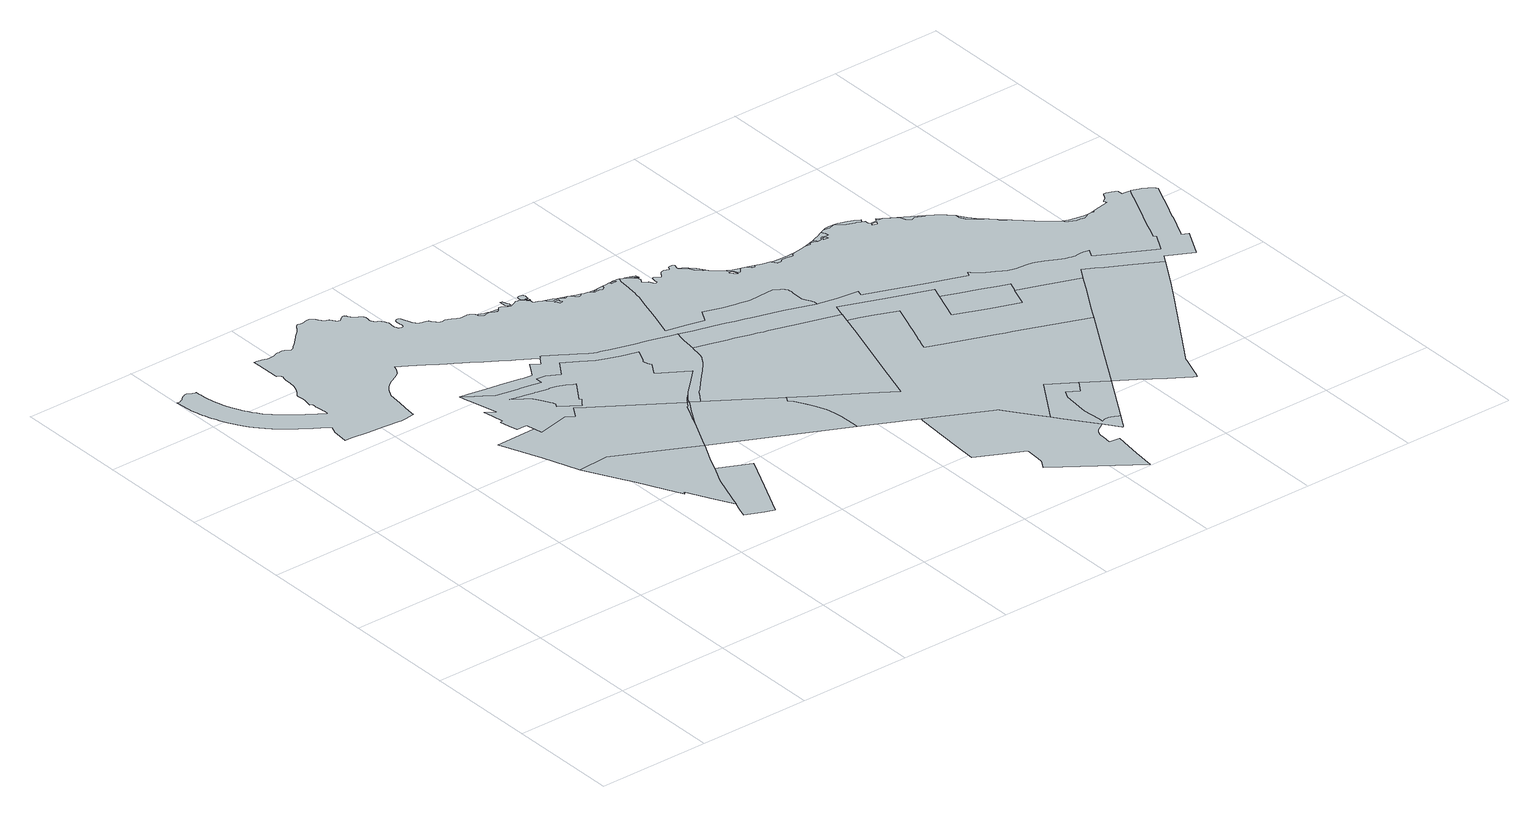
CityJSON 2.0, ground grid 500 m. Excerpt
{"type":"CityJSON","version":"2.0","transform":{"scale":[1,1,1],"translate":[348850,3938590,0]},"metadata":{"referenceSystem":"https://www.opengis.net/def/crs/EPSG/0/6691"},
"CityObjects":{
"object1":{"type":"GenericCityObject","attributes":{"function":"5","validFromType":"3","custodian":"神奈川県","notificationNumber":"神奈川県告示第11号","prefecture":"14","city":"14150","floorAreaRate":2},"geometry":[{"type":"MultiSurface","lod":"1","boundaries":[[[0,1,2,3,4,5,6,7,8,9,10,11,12,13,14,15]]]}]},
"object2":{"type":"GenericCityObject","attributes":{"function":"11","validFromType":"3","custodian":"神奈川県","notificationNumber":"神奈川県告示第11号","prefecture":"14","city":"14150","floorAreaRate":2},"geometry":[{"type":"MultiSurface","lod":"1","boundaries":[[[14,13,12,16,17,18,19,20,21,15]]]}]},
"object3":{"type":"GenericCityObject","attributes":{"function":"6","validFromType":"3","custodian":"神奈川県","notificationNumber":"神奈川県告示第11号","prefecture":"14","city":"14150","floorAreaRate":2},"geometry":[{"type":"MultiSurface","lod":"1","boundaries":[[[22,23,24,25,26,27,28,29,30,31,5,4,3,2,1,32,33,34,35,36,37,38,39,40,41,42]]]}]},
"object4":{"type":"GenericCityObject","attributes":{"function":"10","validFromType":"3","custodian":"神奈川県","notificationNumber":"神奈川県告示第153号","prefecture":"14","city":"14150","floorAreaRate":5},"geometry":[{"type":"MultiSurface","lod":"1","boundaries":[[[43,44,45,46,47,48,49,50,51,52,53,54,55,56,57,58,59,60,61,62,63,64,65,66,67,68,69,70,71,72,73,74,75,76,77,78,79,80,81,82,83,84,85,86,87,88,89,90,91,92,93,94,95,96,97]]]}]},
"object5":{"type":"GenericCityObject","attributes":{"function":"10","validFromType":"3","custodian":"建設省","notificationNumber":"建設省告示第1612号","prefecture":"14","city":"14150","floorAreaRate":4},"geometry":[{"type":"MultiSurface","lod":"1","boundaries":[[[98,99,100,101,102,103,104,105,106,107,108,109,110,111,112,113,114,115,116,117,118,119,120,121,122,123,124,125,126,127,128,129,130,131,132,133,134,135,136,137,28,27,26,25,24,23,22,42,138,139,140,141,142,143],[96,95,94,93,92,91,90,89,88,87,86,85,84,83,82,81,80,79,78,77,76,75,74,73,72,71,70,69,68,67,66,65,64,63,62,61,60,59,58,57,56,55,54,53,52,51,50,49,48,47,46,45,44,43,97]]]}]},
"object6":{"type":"GenericCityObject","attributes":{"function":"5","validFromType":"3","custodian":"神奈川県","notificationNumber":"神奈川県告示第11号","prefecture":"14","city":"14150","floorAreaRate":2},"geometry":[{"type":"MultiSurface","lod":"1","boundaries":[[[144,145,146,147,148,149,150,151,152,153,154,155,156,157,158,159,160,161,162,163,164,165,166,167,168,169,170,171,172,173,174,175,176,177,178,179,180,181,182,183,184,185,186,187,188,189,190,191,192,193,194,195,196,197,198,199,200,201,202,203,204,205,206,207,208,209,210,211,212,213,214,215,216,217,218,219,220,221,222,223,224,225,226,227,228,229,230,231,232,233,234,235,236,237,238,239,240,241,242,243,244,245,246,247,248,249,250,251,252,253,254,255,256,257,258,259,260,261,262,263,264,265,266,267,268,269,270,271,272,273,274,275,276,277,278,279,280,281,282,283,284,285,286,287,288,289,290,291,292,293,294,295,296,297,298,299,300,301,302,303,304,305,306,307,308,309,310,311,312,313,314,315,316,317,318,319,320,321,322,323,324,325,326,327,328,329,330,331,332,333,334,335,336,337,338,339,340,341,342,343,344,345,346,347,348,349,350,351,352,353,354,355,356,357,358,359,360,361,362,363,364,365,366,367,368,369,370,371,372,373,374,375,376,377,378,379,380,381,382,383,384,385,386,387,388,389,390,391,392,393,394,395,396,397,398,399,400,401,402,403,404,405,406,407,408,409,410,411,412,413,414,415,416,417,418,419,420,421,422,423,424,425,426,427,428,429,430,431,432,433,434,435,436,437,438,439,440,441,442,443,444,445,446,447,448,449,450,451,452,453,454,455,456,457,458,459,460,461,462,463,464,465,466,467,468,469,470,471,472,473,474,475,476,477,478,479,480,481,482,483,484,485,486,487,488,489,490,491,492,493,494,495,496,497,498,499,500,501,502,503,504,505,506,507,508,509,510,511,512,513,514,515,516,517,518,519,520,521,522,523,524,525,526,527,528,529,530,531,532,533,534,535,536,537,538,539,540,541,542,543,544,545,546,547,548,549,550,551,552,553,554,555,556,557,558,559,560,561,562,563,564,565,566,567,568,569,570,571,572,573,574,575,576,577,578,579,580,581,582,583,584,585,586,587,588,589,590,591,592,593,594,595,596,597,598,599,600,601,602,603,604,605,606,607,608,609,610,611,612,613,614,615,616,617,618,619,620,621,622,623,624,625,626,627,628,629,630,631,632,633,634,635,636,637,638,639,640,641,642,643,644,645,646,647,648,649,650,651,652,653,654,655,656,657,658,659,660,661,662,663,664,665,666,667,668,669,670,671,672,673,674,675,676,677,678,679,680,681,682],[683,684,685,686,687,688,689,690,691,692],[693,694,695,696]]]}]},
"object7":{"type":"GenericCityObject","attributes":{"function":"9","validFromType":"3","custodian":"神奈川県","notificationNumber":"神奈川県告示第11号","prefecture":"14","city":"14150","floorAreaRate":2},"geometry":[{"type":"MultiSurface","lod":"1","boundaries":[[[697,698,699,700,701,702,703,704,705,706,707,126,125,124,123,122,121,120,119,118,117,116,115,114,113,112,111,110,109,108,107,106,105,104,103,102,101,100,99,98,143,708,709,710,711,712,713,714,715,716,717,718,719,720,721,722,723,724,725,726,727,728,729,730,731,732,733,734,735,736,737,738,739,390,389,388,387,386,385,384,383,382,381,380,379,378,377,376,375,374,373]]]}]},
"object8":{"type":"GenericCityObject","attributes":{"function":"6","validFromType":"3","custodian":"相模原市","notificationNumber":"相模原市告示第197号","prefecture":"14","city":"14150","floorAreaRate":2},"geometry":[{"type":"MultiSurface","lod":"1","boundaries":[[[740,741,742,711,42,41,40,39,38,37,36,35,34,33]]]}]},
"object9":{"type":"GenericCityObject","attributes":{"function":"10","validFromType":"3","custodian":"相模原市","notificationNumber":"相模原市告示第197号","prefecture":"14","city":"14150","floorAreaRate":4},"geometry":[{"type":"MultiSurface","lod":"1","boundaries":[[[711,710,709,708,143,142,141,140,139,138,42]]]}]},
"object10":{"type":"GenericCityObject","attributes":{"function":"10","validFromType":"3","custodian":"相模原市","notificationNumber":"相模原市告示第197号","prefecture":"14","city":"14150","floorAreaRate":4},"geometry":[{"type":"MultiSurface","lod":"1","boundaries":[[[32,1,743,744,745,746,747,748,749,750,751,752,753,754,755,756,757,712,711,742,741,740,33]]]}]},
"object11":{"type":"GenericCityObject","attributes":{"function":"5","validFromType":"3","custodian":"相模原市","notificationNumber":"相模原市告示第463号","prefecture":"14","city":"14150","floorAreaRate":2},"geometry":[{"type":"MultiSurface","lod":"1","boundaries":[[[758,759,760,761,762,763,764,765,528,527,526,525,524,523,522,521,520,519,518,517,516,515,514,513,512,511,510,509,508,507]]]}]},
"object12":{"type":"GenericCityObject","attributes":{"function":"22","validFromType":"3","custodian":"相模原市","notificationNumber":"相模原市告示第462号","prefecture":"14","city":"14150"},"geometry":[{"type":"MultiSurface","lod":"1","boundaries":[[[766,767,768,769,770,771,772,773,774,775,776,777]]]}]},
"object13":{"type":"GenericCityObject","attributes":{"function":"5","validFromType":"3","custodian":"相模原市","notificationNumber":"相模原市告示第465号","prefecture":"14","city":"14150","floorAreaRate":2},"geometry":[{"type":"MultiSurface","lod":"1","boundaries":[[[766,767,768,769,770,771,772,773,774,775,776,777]]]}]},
"object14":{"type":"GenericCityObject","attributes":{"function":"5","validFromType":"3","custodian":"相模原市","notificationNumber":"相模原市告示第463号","prefecture":"14","city":"14150","floorAreaRate":2},"geometry":[{"type":"MultiSurface","lod":"1","boundaries":[[[778,779,780]]]}]},
"object15":{"type":"GenericCityObject","attributes":{"function":"22","validFromType":"3","custodian":"相模原市","notificationNumber":"相模原市告示第462号","prefecture":"14","city":"14150"},"geometry":[{"type":"MultiSurface","lod":"1","boundaries":[[[778,779,780]]]}]},
"object16":{"type":"GenericCityObject","attributes":{"function":"5","validFromType":"3","custodian":"相模原市","notificationNumber":"相模原市告示第464号","prefecture":"14","city":"14150","floorAreaRate":2},"geometry":[{"type":"MultiSurface","lod":"1","boundaries":[[[781,782,783,784,785,786,787,788,789,790,780,791]]]}]},
"object17":{"type":"GenericCityObject","attributes":{"function":"22","validFromType":"3","custodian":"相模原市","notificationNumber":"相模原市告示第462号","prefecture":"14","city":"14150"},"geometry":[{"type":"MultiSurface","lod":"1","boundaries":[[[781,782,783,784,785,786,787,788,789,790,780,791]]]}]},
"object18":{"type":"GenericCityObject","attributes":{"function":"5","validFromType":"3","custodian":"相模原市","notificationNumber":"相模原市告示第463号","prefecture":"14","city":"14150","floorAreaRate":2},"geometry":[{"type":"MultiSurface","lod":"1","boundaries":[[[689,688,687,686,685,684,683,692,691,690]]]}]},
"object19":{"type":"GenericCityObject","attributes":{"function":"5","validFromType":"3","custodian":"相模原市","notificationNumber":"相模原市告示第463号","prefecture":"14","city":"14150","floorAreaRate":2},"geometry":[{"type":"MultiSurface","lod":"1","boundaries":[[[792,793,794,795,475,474,473,472,471,470,469,468,467,466,465,464,463,462]]]}]},
"object20":{"type":"GenericCityObject","attributes":{"function":"5","validFromType":"3","custodian":"相模原市","notificationNumber":"相模原市告示第463号","prefecture":"14","city":"14150","floorAreaRate":2},"geometry":[{"type":"MultiSurface","lod":"1","boundaries":[[[796,461,460,459,458,457,456]]]}]},
"object21":{"type":"GenericCityObject","attributes":{"function":"5","validFromType":"3","custodian":"神奈川県","notificationNumber":"神奈川県告示第11号","prefecture":"14","city":"14150","floorAreaRate":2},"geometry":[{"type":"MultiSurface","lod":"1","boundaries":[[[757,756,755,754,797,798,799,800,801,802,803,804,805,806,807,808,809,810,811,812,813,814,815,816,817,818,819,820,821,822,823,735,734,733,732,731,730,729,728,727,726,725,724,723,722,721,720,719,718,717,716,715,714,713,712]]]}]},
"object22":{"type":"GenericCityObject","attributes":{"function":"5","validFromType":"3","custodian":"相模原市","notificationNumber":"相模原市告示第463号","prefecture":"14","city":"14150","floorAreaRate":2},"geometry":[{"type":"MultiSurface","lod":"1","boundaries":[[[824,825,826,827,828,829,830,831,832,833]]]}]},
"object23":{"type":"GenericCityObject","attributes":{"function":"5","validFromType":"3","custodian":"相模原市","notificationNumber":"相模原市告示第463号","prefecture":"14","city":"14150","floorAreaRate":2},"geometry":[{"type":"MultiSurface","lod":"1","boundaries":[[[454,453,452,451,450,449,448,447,446,445,834,835,833,832,831,830,829,828,827,826]]]}]},
"object24":{"type":"GenericCityObject","attributes":{"function":"5","validFromType":"3","custodian":"神奈川県","notificationNumber":"神奈川県告示第11号","prefecture":"14","city":"14150","floorAreaRate":2},"geometry":[{"type":"MultiSurface","lod":"1","boundaries":[[[836,837,838,839,840,841,842,843,844,845,846,847,848,849,850,851,852,853,854,855,856,857,858,859,860,861,862,863,864,865,866,867,868,869,870,871,872,873]]]}]},
"object25":{"type":"GenericCityObject","attributes":{"function":"5","validFromType":"3","custodian":"相模原市","notificationNumber":"相模原市告示第463号","prefecture":"14","city":"14150","floorAreaRate":2},"geometry":[{"type":"MultiSurface","lod":"1","boundaries":[[[695,694,693,696]]]}]},
"object26":{"type":"GenericCityObject","attributes":{"function":"1","validFromType":"3","custodian":"相模原市","notificationNumber":"相模原市告示第494号","prefecture":"14","city":"14150","floorAreaRate":0.8},"geometry":[{"type":"MultiSurface","lod":"1","boundaries":[[[874,875,876,877,878]]]}]},
"object27":{"type":"GenericCityObject","attributes":{"function":"1","validFromType":"3","custodian":"相模原市","notificationNumber":"相模原市告示第494号","prefecture":"14","city":"14150","floorAreaRate":0.8},"geometry":[{"type":"MultiSurface","lod":"1","boundaries":[[[879,878,877,876]]]}]},
"object28":{"type":"GenericCityObject","attributes":{"function":"13","validFromType":"3","custodian":"神奈川県","notificationNumber":"神奈川県告示第153号","prefecture":"14","city":"14150","floorAreaRate":2},"geometry":[{"type":"MultiSurface","lod":"1","boundaries":[[[880,881,882,873,872,871,870,869,868,867,866,865,883,884,885,886,887,888,889,890,891,892,893,894,895,896,897,898,899,900,901,902,903,904,905,906,803,802,801,800,799,798,797,754,907,753,752,751,908,750,749,748,747,746,909,745,744]]]}]},
"object29":{"type":"GenericCityObject","attributes":{"function":"11","validFromType":"3","custodian":"神奈川県","notificationNumber":"神奈川県告示第11号","prefecture":"14","city":"14150","floorAreaRate":2},"geometry":[{"type":"MultiSurface","lod":"1","boundaries":[[[910,911,912,913,914,915,916,917,918,919,920,921,922,923,924,925,926,927,928,884,883,865,864,863,862,929,930,931,932]]]}]},
"object30":{"type":"GenericCityObject","attributes":{"function":"1","validFromType":"3","custodian":"相模原市","notificationNumber":"相模原市告示第494号","prefecture":"14","city":"14150","floorAreaRate":0.8},"geometry":[{"type":"MultiSurface","lod":"1","boundaries":[[[933,934,935,936,937,938,939,940,941]]]}]},
"object31":{"type":"GenericCityObject","attributes":{"function":"1","validFromType":"3","custodian":"相模原市","notificationNumber":"相模原市告示第494号","prefecture":"14","city":"14150","floorAreaRate":0.8},"geometry":[{"type":"MultiSurface","lod":"1","boundaries":[[[942,943,944,945,946,947,948,949,950]]]}]},
"object32":{"type":"GenericCityObject","attributes":{"function":"12","validFromType":"3","custodian":"神奈川県","notificationNumber":"神奈川県告示第11号","prefecture":"14","city":"14150","floorAreaRate":2},"geometry":[{"type":"MultiSurface","lod":"1","boundaries":[[[928,927,926,925,924,923,922,921,920,919,918,917,916,915,914,913,912,951,885,884]]]}]},
"object33":{"type":"GenericCityObject","attributes":{"function":"1","validFromType":"3","custodian":"相模原市","notificationNumber":"相模原市告示第494号","prefecture":"14","city":"14150","floorAreaRate":0.8},"geometry":[{"type":"MultiSurface","lod":"1","boundaries":[[[952,953,954,955,956,957]]]}]},
"object34":{"type":"GenericCityObject","attributes":{"function":"1","validFromType":"3","custodian":"相模原市","notificationNumber":"相模原市告示第494号","prefecture":"14","city":"14150","floorAreaRate":0.8},"geometry":[{"type":"MultiSurface","lod":"1","boundaries":[[[958,959,960,961,962,963,964,965,966,967,968,969,970]]]}]},
"object35":{"type":"GenericCityObject","attributes":{"function":"12","validFromType":"3","custodian":"神奈川県","notificationNumber":"神奈川県告示第11号","prefecture":"14","city":"14150","floorAreaRate":2},"geometry":[{"type":"MultiSurface","lod":"1","boundaries":[[[971,972,973,974,975,976,977,978,979,980,981,982,983,984,804,803,906,905,904,903,902,901,900,899,898,897,896,895,894,893,892,891,890,889,888]]]}]},
"object36":{"type":"GenericCityObject","attributes":{"function":"1","validFromType":"3","custodian":"相模原市","notificationNumber":"相模原市告示第494号","prefecture":"14","city":"14150","floorAreaRate":0.8},"geometry":[{"type":"MultiSurface","lod":"1","boundaries":[[[985,986,987,988]]]}]},
"object37":{"type":"GenericCityObject","attributes":{"function":"1","validFromType":"3","custodian":"相模原市","notificationNumber":"相模原市告示第494号","prefecture":"14","city":"14150","floorAreaRate":0.8},"geometry":[{"type":"MultiSurface","lod":"1","boundaries":[[[989,988,990,991,992,993]]]}]},
"object38":{"type":"GenericCityObject","attributes":{"function":"5","validFromType":"3","custodian":"神奈川県","notificationNumber":"神奈川県告示第11号","prefecture":"14","city":"14150","floorAreaRate":2},"geometry":[{"type":"MultiSurface","lod":"1","boundaries":[[[980,979,978,977,994,995,996,997,981]]]}]},
"object39":{"type":"GenericCityObject","attributes":{"function":"6","validFromType":"3","custodian":"神奈川県","notificationNumber":"神奈川県告示第11号","prefecture":"14","city":"14150","floorAreaRate":2},"geometry":[{"type":"MultiSurface","lod":"1","boundaries":[[[998,999,1000,1001,1002,1003,1004,1005,1006,1007,1008,1009,1010,1011,1012,1013,1014,1015,1016,1017,1018,1019,1020,1021,1022,1023,1024,1025,1026,1027,1028,1029,1030,1031,1032,1033,1034,1035,1036,1037,1038,1039,1040,1041,1042,1043,1044,1045,1046,1047,1048,1049,1050,1051,1052,1053,1054,1055,1056,1057,1058,1059,1060,1061,1062,1063,1064,1065,399,398,397,396,395,394,393,392,391,390,739,738,737,736,735,823,822,821,820,819,818,817,816,815,814,813,812,811,810,809,808,807,806,805,804,984,983,982,981,997,996,995,994,977,976,975,974,1066,1067,1068,1069,1070,1071,1072,1073,1074,1075,1076,1077,1078,1079,1080,1081,1082,1083,1084]]]}]},
"object40":{"type":"GenericCityObject","attributes":{"function":"1","validFromType":"3","custodian":"相模原市","notificationNumber":"相模原市告示第494号","prefecture":"14","city":"14150","floorAreaRate":0.8},"geometry":[{"type":"MultiSurface","lod":"1","boundaries":[[[1085,1086,1087,1088,1089,1090,1091,1092,1093,1094,1095,1096,1097,1098,1099,1100,993,992]]]}]},
"object41":{"type":"GenericCityObject","attributes":{"function":"1","validFromType":"3","custodian":"相模原市","notificationNumber":"相模原市告示第494号","prefecture":"14","city":"14150","floorAreaRate":0.8},"geometry":[{"type":"MultiSurface","lod":"1","boundaries":[[[1101,1102,1103,1104,1105]]]}]},
"object42":{"type":"GenericCityObject","attributes":{"function":"1","validFromType":"3","custodian":"神奈川県","notificationNumber":"神奈川県告示第446号","prefecture":"14","city":"14150","floorAreaRate":0.8},"geometry":[{"type":"MultiSurface","lod":"1","boundaries":[[[1106,1107,1108,1109,1110,875,874,1111,1112,1113,434,433,432,431,430,429,428,427,426,425,424,423,422,421,420,419,418,417,416,415,414,413,412,411,410,409,408,407,406,405,404,403,402,401,400,399,1065,1064,1063,1062,1061,1060,1059,1058,1057,1056,1055,1054,1053,1052,1051,1050,1049,1048,1047,1046,1045,1044,1043,1042,1041,1040,1039,1038,1037,1036,1035,1034,1033,1032,1031,1030,1029,1028,1027,1026,1025,1024,1023,1022,1021,1020,1019,1018,1017,1016,1015,1014,1013,1012,1011,1010,1009,1008,1007,1114,1115,1116,1117,1118,1119,1120,1121,1122,1123,1124,1125,1126,1127,1128,1129,1130,1131,1132,1133,1134,1135,1136,1137,1138,1139,1140,1141,1142,1143,1144,1145,1146,1147,1148,1149,1150,1151,1152,1153,1154,1155,1156,1157,1158,1159,1160,1161,1162,1163,1164,1165,1166,1167,1168,1169,1170,1171,1172,1173,1174,1175,1176,1177,1178,1179,1180,1181,1182,1183,1184,1185,1186,1187,1188,1189,1095,1094,1093,1092,1091,1090,1089,1088,1087,1086,1085,992,991,990,988,987,986,1190,1191,970,969,968,967,966,965,964,963,962,961,960,1192,1193,957,956,955,954,953,952,1194,950,949,948,947,946,945,944,943,1195,1196,941,940,939,938,937,936,1197,1198,1199,1200,1201,1202,1203,1204,1205,1206,1207,1208,1209,1210,1211,1212,1213,1214,1215,1216,1217,1218,1219,1220,1221,1222],[1223,1224,1225,1226,1227,1228,1229,1230],[1231,1232,1233,1234],[1104,1103,1102,1101,1105]]]}]},
"object43":{"type":"GenericCityObject","attributes":{"function":"1","validFromType":"3","custodian":"相模原市","notificationNumber":"相模原市告示第494号","prefecture":"14","city":"14150","floorAreaRate":0.8},"geometry":[{"type":"MultiSurface","lod":"1","boundaries":[[[1235,1236,1237,1238,1239,1240,1241,1242,1243,1244,1245,1246,1247,1187,1186,1185,1184,1183,1182,1181,1180,1179,1178,1177]]]}]},
"object44":{"type":"GenericCityObject","attributes":{"function":"5","validFromType":"3","custodian":"神奈川県","notificationNumber":"神奈川県告示第11号","prefecture":"14","city":"14150","floorAreaRate":2},"geometry":[{"type":"MultiSurface","lod":"1","boundaries":[[[1248,1249,1250,1251,1252,1253,1254,1255,1070,1069,1068,1067,1066,974,973,972,971,888,887,886,885,1256,1257,1258,1259]]]}]},
"object45":{"type":"GenericCityObject","attributes":{"function":"1","validFromType":"3","custodian":"相模原市","notificationNumber":"相模原市告示第494号","prefecture":"14","city":"14150","floorAreaRate":0.8},"geometry":[{"type":"MultiSurface","lod":"1","boundaries":[[[1260,1172,1171,1170]]]}]},
"object46":{"type":"GenericCityObject","attributes":{"function":"1","validFromType":"3","custodian":"相模原市","notificationNumber":"相模原市告示第494号","prefecture":"14","city":"14150","floorAreaRate":0.8},"geometry":[{"type":"MultiSurface","lod":"1","boundaries":[[[1261,1169,1168,1167,1166,1165,1164,1163,1162,1161]]]}]},
"object47":{"type":"GenericCityObject","attributes":{"function":"1","validFromType":"3","custodian":"相模原市","notificationNumber":"相模原市告示第494号","prefecture":"14","city":"14150","floorAreaRate":0.8},"geometry":[{"type":"MultiSurface","lod":"1","boundaries":[[[1262,1263,1264,1157,1156,1155,1154,1153,1152,1151]]]}]},
"object48":{"type":"GenericCityObject","attributes":{"function":"1","validFromType":"3","custodian":"相模原市","notificationNumber":"相模原市告示第494号","prefecture":"14","city":"14150","floorAreaRate":0.8},"geometry":[{"type":"MultiSurface","lod":"1","boundaries":[[[1150,1149,1148,1147,1146]]]}]},
"object49":{"type":"GenericCityObject","attributes":{"function":"1","validFromType":"3","custodian":"相模原市","notificationNumber":"相模原市告示第494号","prefecture":"14","city":"14150","floorAreaRate":0.8},"geometry":[{"type":"MultiSurface","lod":"1","boundaries":[[[1265,1266,1267,1268,1142,1141,1140,1139,1138,1137,1136]]]}]},
"object50":{"type":"GenericCityObject","attributes":{"function":"1","validFromType":"3","custodian":"相模原市","notificationNumber":"相模原市告示第494号","prefecture":"14","city":"14150","floorAreaRate":0.8},"geometry":[{"type":"MultiSurface","lod":"1","boundaries":[[[1135,1134,1133,1132,1131]]]}]}
},
"vertices":[
[1340,1110,0],[1386,1199,0],[1279,1253,0],[1175,1304,0],[1040,1372,0],[901,1362,0],[975,1221,0],[1006,1159,0],[1065,1041,0],[1102,970,0],[1108,984,0],[1169,865,0],[1208,788,0],[1224,834,0],[1268,960,0],[1310,1043,0],
[1195,748,0],[1180,707,0],[1257,673,0],[1296,658,0],[1375,821,0],[1449,975,0],
[1238,1683,0],[1210,1702,0],[1168,1729,0],[1133,1676,0],[1099,1699,0],[960,1669,0],[952,1707,0],[771,1704,0],[842,1520,0],[898,1367,0],[1401,1231,0],[1459,1350,0],[1470,1375,0],[1476,1389,0],[1481,1398,0],[1489,1414,0],[1494,1424,0],[1502,1440,0],[1514,1464,0],[1517,1462,0],[1533,1487,0],
[1279,1865,0],[1276,1864,0],[1258,1875,0],[1252,1878,0],[1251,1879,0],[1245,1882,0],[1240,1884,0],[1234,1886,0],[1228,1889,0],[1222,1891,0],[1216,1893,0],[1213,1894,0],[1209,1895,0],[1208,1895,0],[1200,1897,0],[1191,1899,0],[1184,1900,0],[1183,1900,0],[1128,1910,0],[1124,1911,0],[1121,1912,0],[1105,1915,0],[1087,1918,0],[1081,1919,0],[1079,1920,0],[1060,1924,0],[1057,1924,0],[1051,1926,0],[1048,1927,0],[1044,1928,0],[1017,1936,0],[1015,1933,0],[1061,1903,0],[1077,1892,0],[1082,1888,0],[1086,1885,0],[1089,1881,0],[1091,1877,0],[1095,1870,0],[1110,1842,0],[1123,1818,0],[1129,1809,0],[1132,1804,0],[1136,1800,0],[1123,1780,0],[1152,1761,0],[1166,1752,0],[1197,1730,0],[1206,1725,0],[1210,1732,0],[1219,1743,0],[1228,1756,0],[1231,1760,0],[1222,1765,0],[1287,1860,0],
[1581,1542,0],[1591,1551,0],[1648,1607,0],[1696,1652,0],[1568,1733,0],[1603,1790,0],[1595,1807,0],[1589,1827,0],[1597,1832,0],[1622,1891,0],[1554,1911,0],[1501,1928,0],[1456,1948,0],[1401,1980,0],[1336,2022,0],[1287,1949,0],[1234,1982,0],[1212,1984,0],[1193,1986,0],[1191,1955,0],[1134,1965,0],[1097,1971,0],[1086,1973,0],[994,1989,0],[960,2013,0],[952,2018,0],[924,2036,0],[908,2047,0],[878,2070,0],[886,2031,0],[892,2006,0],[920,1895,0],[879,1922,0],[886,1883,0],[888,1871,0],[895,1828,0],[882,1824,0],[891,1781,0],[899,1744,0],[946,1744,0],[1543,1501,0],[1548,1508,0],[1551,1512,0],[1555,1515,0],[1559,1518,0],[1567,1524,0],
[790,2875,0],[786,2877,0],[781,2878,0],[774,2878,0],[767,2877,0],[758,2874,0],[752,2873,0],[748,2873,0],[742,2874,0],[735,2875,0],[731,2875,0],[726,2875,0],[724,2874,0],[720,2871,0],[716,2866,0],[702,2848,0],[698,2841,0],[692,2836,0],[685,2830,0],[678,2824,0],[636,2782,0],[625,2770,0],[614,2762,0],[610,2759,0],[608,2755,0],[604,2751,0],[601,2749,0],[597,2748,0],[593,2747,0],[590,2747,0],[587,2749,0],[579,2754,0],[570,2760,0],[561,2763,0],[559,2764,0],[554,2764,0],[549,2764,0],[541,2763,0],[537,2763,0],[532,2762,0],[528,2761,0],[516,2757,0],[509,2755,0],[504,2754,0],[502,2754,0],[497,2753,0],[482,2753,0],[479,2753,0],[477,2754,0],[474,2755,0],[468,2758,0],[463,2760,0],[458,2762,0],[445,2765,0],[436,2766,0],[424,2768,0],[425,2738,0],[425,2704,0],[425,2637,0],[425,2633,0],[429,2632,0],[432,2631,0],[434,2630,0],[435,2630,0],[436,2629,0],[439,2626,0],[440,2625,0],[441,2620,0],[442,2614,0],[439,2602,0],[436,2588,0],[435,2571,0],[434,2553,0],[433,2542,0],[432,2537,0],[425,2517,0],[412,2490,0],[407,2484,0],[403,2480,0],[400,2475,0],[398,2466,0],[398,2455,0],[400,2444,0],[400,2435,0],[400,2431,0],[400,2427,0],[391,2389,0],[404,2385,0],[403,2371,0],[403,2367,0],[402,2364,0],[402,2361,0],[404,2335,0],[406,2326,0],[407,2314,0],[406,2298,0],[376,2319,0],[336,2346,0],[299,2371,0],[284,2383,0],[271,2393,0],[261,2402,0],[251,2411,0],[234,2427,0],[224,2438,0],[209,2455,0],[196,2472,0],[185,2489,0],[176,2502,0],[169,2514,0],[164,2524,0],[161,2530,0],[153,2546,0],[146,2560,0],[141,2575,0],[135,2590,0],[130,2603,0],[126,2618,0],[122,2633,0],[119,2648,0],[117,2660,0],[115,2672,0],[113,2687,0],[111,2702,0],[111,2711,0],[110,2718,0],[109,2736,0],[103,2736,0],[96,2739,0],[91,2740,0],[86,2743,0],[79,2748,0],[75,2750,0],[72,2751,0],[69,2751,0],[64,2750,0],[60,2748,0],[55,2746,0],[50,2744,0],[46,2741,0],[42,2738,0],[36,2732,0],[31,2728,0],[25,2725,0],[20,2722,0],[17,2721,0],[14,2721,0],[10,2721,0],[7,2722,0],[5,2723,0],[7,2693,0],[10,2669,0],[11,2656,0],[13,2643,0],[15,2632,0],[18,2618,0],[21,2607,0],[25,2591,0],[28,2580,0],[33,2565,0],[37,2552,0],[44,2534,0],[51,2517,0],[58,2502,0],[66,2486,0],[75,2468,0],[85,2451,0],[97,2432,0],[110,2413,0],[122,2398,0],[134,2382,0],[150,2364,0],[151,2363,0],[158,2356,0],[169,2345,0],[177,2337,0],[189,2326,0],[201,2316,0],[228,2295,0],[248,2281,0],[267,2267,0],[295,2248,0],[344,2216,0],[356,2207,0],[348,2189,0],[345,2182,0],[341,2172,0],[334,2102,0],[359,2100,0],[364,2100,0],[441,2091,0],[465,2089,0],[516,2084,0],[524,2083,0],[590,2077,0],[592,2076,0],[613,2077,0],[657,2083,0],[662,2115,0],[670,2182,0],[679,2246,0],[685,2258,0],[699,2284,0],[710,2298,0],[721,2308,0],[735,2318,0],[749,2327,0],[773,2340,0],[787,2346,0],[799,2355,0],[807,2367,0],[815,2381,0],[822,2402,0],[868,2372,0],[925,2335,0],[955,2316,0],[968,2307,0],[990,2292,0],[994,2290,0],[1037,2261,0],[1043,2258,0],[1068,2242,0],[1113,2213,0],[1186,2165,0],[1189,2163,0],[1202,2155,0],[1208,2151,0],[1217,2145,0],[1294,2095,0],[1297,2093,0],[1307,2108,0],[1312,2105,0],[1366,2070,0],[1402,2047,0],[1428,2030,0],[1450,2015,0],[1466,2004,0],[1483,1996,0],[1496,1991,0],[1509,1987,0],[1550,1975,0],[1606,1959,0],[1641,1949,0],[1697,1934,0],[1740,1922,0],[1790,1908,0],[1822,1898,0],[1882,1880,0],[1965,1857,0],[2017,1843,0],[2051,1833,0],[2091,1822,0],[2114,1815,0],[2158,1803,0],[2247,1778,0],[2379,1732,0],[2378,1750,0],[2372,1763,0],[2363,1783,0],[2356,1797,0],[2357,1854,0],[2357,1865,0],[2357,1873,0],[2356,1882,0],[2347,1892,0],[2337,1902,0],[2332,1903,0],[2321,1911,0],[2309,1918,0],[2288,1918,0],[2239,1918,0],[2199,1914,0],[2185,1916,0],[2177,1917,0],[2153,1923,0],[2134,1927,0],[2076,1940,0],[2066,1943,0],[1998,1967,0],[1968,1910,0],[1891,1927,0],[1799,1947,0],[1827,2037,0],[1839,2077,0],[1858,2142,0],[1876,2200,0],[1881,2227,0],[1882,2234,0],[1891,2303,0],[1895,2336,0],[1902,2354,0],[1898,2355,0],[1893,2356,0],[1888,2357,0],[1884,2357,0],[1879,2357,0],[1874,2358,0],[1870,2357,0],[1861,2357,0],[1854,2356,0],[1841,2355,0],[1821,2353,0],[1819,2352,0],[1818,2347,0],[1816,2342,0],[1805,2335,0],[1792,2339,0],[1780,2340,0],[1767,2339,0],[1761,2340,0],[1744,2354,0],[1732,2357,0],[1718,2362,0],[1717,2360,0],[1711,2353,0],[1703,2351,0],[1696,2353,0],[1681,2376,0],[1668,2381,0],[1665,2381,0],[1662,2379,0],[1658,2377,0],[1651,2377,0],[1649,2379,0],[1641,2383,0],[1632,2390,0],[1626,2390,0],[1613,2390,0],[1604,2390,0],[1592,2396,0],[1585,2402,0],[1582,2413,0],[1573,2416,0],[1554,2423,0],[1533,2431,0],[1538,2450,0],[1527,2451,0],[1524,2457,0],[1539,2452,0],[1540,2458,0],[1528,2461,0],[1524,2462,0],[1520,2463,0],[1511,2468,0],[1503,2474,0],[1502,2475,0],[1499,2476,0],[1492,2478,0],[1488,2478,0],[1484,2477,0],[1479,2474,0],[1454,2462,0],[1450,2464,0],[1449,2465,0],[1444,2467,0],[1437,2470,0],[1430,2476,0],[1430,2475,0],[1426,2478,0],[1420,2482,0],[1412,2485,0],[1409,2484,0],[1406,2481,0],[1399,2476,0],[1398,2471,0],[1395,2468,0],[1393,2465,0],[1391,2463,0],[1389,2463,0],[1385,2464,0],[1385,2466,0],[1379,2469,0],[1370,2472,0],[1367,2474,0],[1359,2478,0],[1355,2479,0],[1349,2479,0],[1343,2477,0],[1336,2474,0],[1331,2474,0],[1326,2475,0],[1323,2477,0],[1311,2492,0],[1309,2494,0],[1310,2496,0],[1311,2497,0],[1307,2502,0],[1305,2504,0],[1301,2506,0],[1292,2513,0],[1292,2514,0],[1289,2516,0],[1286,2516,0],[1284,2517,0],[1280,2518,0],[1276,2518,0],[1269,2518,0],[1259,2518,0],[1247,2519,0],[1239,2520,0],[1237,2521,0],[1234,2523,0],[1229,2526,0],[1222,2530,0],[1215,2534,0],[1202,2540,0],[1190,2544,0],[1187,2544,0],[1179,2543,0],[1172,2542,0],[1168,2543,0],[1165,2544,0],[1162,2545,0],[1159,2548,0],[1153,2555,0],[1147,2563,0],[1142,2571,0],[1139,2575,0],[1137,2578,0],[1133,2580,0],[1127,2582,0],[1120,2585,0],[1113,2586,0],[1108,2586,0],[1102,2588,0],[1098,2590,0],[1095,2592,0],[1091,2595,0],[1087,2600,0],[1084,2605,0],[1081,2612,0],[1073,2630,0],[1069,2646,0],[1066,2653,0],[1063,2657,0],[1060,2660,0],[1058,2662,0],[1054,2664,0],[1051,2665,0],[1048,2665,0],[1046,2664,0],[1043,2662,0],[1040,2660,0],[1039,2658,0],[1038,2654,0],[1037,2651,0],[1037,2647,0],[1037,2642,0],[1038,2633,0],[1040,2621,0],[1040,2618,0],[1039,2614,0],[1038,2611,0],[1036,2609,0],[1034,2607,0],[1031,2606,0],[1028,2606,0],[1024,2606,0],[1021,2606,0],[1018,2608,0],[1014,2611,0],[1012,2615,0],[1009,2621,0],[1007,2625,0],[1007,2630,0],[1006,2638,0],[1006,2641,0],[1007,2647,0],[1008,2654,0],[1008,2660,0],[1008,2664,0],[1007,2668,0],[1004,2673,0],[1000,2680,0],[998,2684,0],[996,2687,0],[992,2691,0],[982,2699,0],[974,2705,0],[969,2710,0],[966,2713,0],[964,2716,0],[963,2720,0],[962,2722,0],[962,2724,0],[962,2727,0],[964,2732,0],[965,2736,0],[965,2739,0],[966,2743,0],[965,2748,0],[964,2752,0],[963,2756,0],[961,2760,0],[958,2764,0],[957,2765,0],[955,2767,0],[952,2770,0],[947,2773,0],[934,2778,0],[930,2780,0],[928,2781,0],[925,2784,0],[924,2786,0],[921,2791,0],[919,2797,0],[915,2803,0],[915,2804,0],[913,2807,0],[909,2810,0],[907,2812,0],[904,2813,0],[901,2813,0],[899,2813,0],[896,2812,0],[891,2809,0],[889,2807,0],[884,2802,0],[880,2799,0],[877,2797,0],[872,2797,0],[867,2797,0],[863,2799,0],[860,2801,0],[857,2805,0],[851,2815,0],[846,2823,0],[844,2826,0],[841,2827,0],[835,2829,0],[829,2831,0],[827,2832,0],[822,2837,0],[818,2843,0],[811,2856,0],[807,2862,0],[804,2867,0],[800,2870,0],[795,2873,0],[1613,2366,0],[1611,2371,0],[1611,2376,0],[1604,2382,0],[1623,2383,0],[1621,2370,0],[1628,2367,0],[1624,2363,0],[1620,2362,0],[1616,2363,0],[1859,2348,0],[1858,2355,0],[1879,2356,0],[1883,2349,0],
[1276,2061,0],[1238,2086,0],[1222,2059,0],[1207,2035,0],[1195,2016,0],[1154,2023,0],[1145,2025,0],[1075,2037,0],[997,2051,0],[935,2061,0],[884,2068,0],[1560,1514,0],[1559,1512,0],[1549,1498,0],[1540,1483,0],[1576,1458,0],[1601,1494,0],[1617,1518,0],[1631,1530,0],[1662,1566,0],[1675,1578,0],[1696,1601,0],[1713,1617,0],[1721,1626,0],[1726,1632,0],[1732,1639,0],[1743,1649,0],[1750,1657,0],[1760,1669,0],[1765,1675,0],[1781,1701,0],[1782,1703,0],[1784,1707,0],[1790,1723,0],[1792,1731,0],[1793,1734,0],[1795,1743,0],[1800,1777,0],[1801,1783,0],[1803,1800,0],[1810,1831,0],[1811,1849,0],[1816,1872,0],
[1478,1382,0],[1512,1437,0],[1525,1458,0],
[1387,1199,0],[1929,935,0],[1930,955,0],[1931,993,0],[1929,1033,0],[1924,1068,0],[1915,1107,0],[1895,1158,0],[1876,1199,0],[1856,1231,0],[1838,1251,0],[1852,1274,0],[1828,1290,0],[1786,1319,0],[1711,1369,0],
[1390,2478,0],[1383,2479,0],[1379,2479,0],[1366,2481,0],[1353,2484,0],[1340,2487,0],[1327,2490,0],[1317,2494,0],
[1456,2473,0],[1456,2480,0],[1453,2490,0],[1444,2508,0],[1441,2509,0],[1437,2509,0],[1437,2496,0],[1439,2487,0],[1439,2481,0],[1443,2472,0],[1452,2469,0],[1456,2470,0],
[1523,2467,0],[1539,2464,0],[1539,2468,0],
[1541,2487,0],[1538,2493,0],[1535,2497,0],[1528,2499,0],[1520,2498,0],[1511,2494,0],[1511,2479,0],[1514,2474,0],[1525,2469,0],[1533,2470,0],[1541,2480,0],
[1648,2388,0],[1629,2395,0],[1610,2402,0],[1591,2409,0],
[1704,2367,0],
[1956,1205,0],[2006,1172,0],[2119,1097,0],[2222,1028,0],[2284,1223,0],[2362,1474,0],[2390,1564,0],[2406,1611,0],[2395,1614,0],[2370,1622,0],[2359,1625,0],[2313,1638,0],[2258,1654,0],[2214,1666,0],[2193,1672,0],[2183,1675,0],[2157,1683,0],[2109,1697,0],[2091,1702,0],[2077,1706,0],[2066,1709,0],[2034,1718,0],[2004,1727,0],[1974,1736,0],[1952,1742,0],[1946,1743,0],[1871,1764,0],
[1778,2350,0],[1767,2350,0],[1749,2352,0],[1755,2351,0],[1765,2345,0],[1768,2344,0],[1771,2347,0],[1774,2349,0],[1783,2348,0],[1785,2350,0],
[1801,2352,0],[1790,2351,0],
[2154,809,0],[2153,798,0],[2149,751,0],[2136,583,0],[2128,479,0],[2222,433,0],[2329,380,0],[2323,311,0],[2320,291,0],[2314,277,0],[2297,251,0],[2358,206,0],[2630,7,0],[2642,106,0],[2649,164,0],[2660,230,0],[2613,234,0],[2617,278,0],[2617,291,0],[2619,303,0],[2624,313,0],[2628,320,0],[2632,325,0],[2638,330,0],[2646,336,0],[2665,349,0],[2673,354,0],[2663,367,0],[2581,478,0],[2552,520,0],[2513,571,0],[2447,662,0],[2431,683,0],[2425,689,0],[2414,695,0],[2198,802,0],[2169,816,0],[2158,822,0],
[1922,2347,0],[1951,2323,0],[1969,2316,0],[1962,2320,0],[1942,2340,0],
[1966,2332,0],
[1945,928,0],[2078,862,0],[2105,849,0],[2682,722,0],[2796,647,0],[2900,577,0],[2995,737,0],[3143,982,0],[3143,983,0],[2934,1062,0],[2834,1098,0],[2809,1107,0],[2774,1120,0],[2624,1176,0],[2562,1199,0],[2495,1225,0],[2509,1262,0],[2512,1270,0],[2517,1284,0],[2526,1307,0],[2542,1349,0],[2550,1373,0],[2565,1414,0],[2578,1448,0],[2594,1492,0],[2499,1528,0],[2445,1548,0],[1844,1262,0],[1878,1194,0],[1931,973,0],
[2731,296,0],[2737,305,0],[2767,354,0],[2761,357,0],[2754,362,0],[2747,367,0],[2740,369,0],[2733,372,0],[2723,374,0],[2712,374,0],[2706,374,0],[2701,373,0],[2695,371,0],[2687,367,0],[2688,388,0],[2681,472,0],[2696,594,0],[2712,625,0],[2762,595,0],[2689,333,0],[2705,311,0],[2721,289,0],[2724,285,0],
[2181,2227,0],[2160,2251,0],[2143,2265,0],[2128,2273,0],[2156,2247,0],[2169,2224,0],[2184,2211,0],[2194,2200,0],[2202,2197,0],
[2283,2131,0],[2262,2141,0],[2261,2138,0],[2281,2118,0],[2284,2111,0],[2286,2104,0],[2295,2100,0],[2310,2118,0],[2313,2121,0],
[2773,364,0],
[2341,2112,0],[2351,2099,0],[2355,2096,0],[2360,2095,0],[2365,2095,0],[2369,2102,0],
[2517,2077,0],[2476,2078,0],[2438,2083,0],[2451,2062,0],[2468,2062,0],[2475,2069,0],[2486,2070,0],[2506,2070,0],[2522,2066,0],[2528,2066,0],[2533,2069,0],[2535,2078,0],[2547,2079,0],
[3159,1010,0],[3193,1067,0],[3242,1147,0],[3292,1233,0],[3178,1275,0],[3155,1284,0],[3033,1329,0],[3000,1240,0],[2877,1285,0],[2728,1341,0],[2778,1476,0],[2797,1527,0],[2631,1589,0],[2422,1666,0],
[2619,2091,0],[2612,2089,0],[2632,2087,0],[2639,2096,0],
[2658,2102,0],[2661,2095,0],[2665,2091,0],[2667,2092,0],[2662,2103,0],
[3050,1375,0],[3010,1390,0],[2928,1420,0],[2857,1447,0],
[3929,1568,0],[3921,1574,0],[3914,1580,0],[3906,1586,0],[3885,1600,0],[3877,1603,0],[3865,1608,0],[3854,1612,0],[3842,1614,0],[3840,1614,0],[3836,1604,0],[3821,1574,0],[3818,1568,0],[3777,1475,0],[3775,1471,0],[3764,1446,0],[3759,1437,0],[3736,1386,0],[3720,1350,0],[3699,1303,0],[3708,1293,0],[3662,1208,0],[3629,1226,0],[3578,1254,0],[3494,1299,0],[3421,1338,0],[3440,1375,0],[3435,1376,0],[3417,1379,0],[3401,1380,0],[3383,1379,0],[3376,1377,0],[3366,1378,0],[3353,1381,0],[3347,1383,0],[3333,1387,0],[3320,1392,0],[3305,1399,0],[3258,1424,0],[3236,1434,0],[3224,1438,0],[3213,1441,0],[3191,1444,0],[3159,1447,0],[3141,1449,0],[3122,1452,0],[3113,1454,0],[3105,1457,0],[3097,1461,0],[3086,1468,0],[3070,1479,0],[3063,1483,0],[3030,1499,0],[3024,1502,0],[3020,1505,0],[3012,1511,0],[3005,1517,0],[2993,1527,0],[2983,1539,0],[2975,1546,0],[2965,1523,0],[2922,1539,0],[2790,1587,0],[2668,1633,0],[2550,1677,0],[2560,1704,0],[2470,1712,0],[2439,1718,0],[3326,1287,0],[3375,1260,0],[3407,1242,0],[3505,1189,0],[3617,1129,0],[3638,1163,0],[3750,1103,0],[3813,1219,0],[3817,1228,0],[3790,1242,0],[3793,1248,0],[3816,1299,0],[3820,1307,0],[3843,1358,0],[3846,1366,0],[3860,1399,0],[3867,1411,0],[3933,1558,0],[3935,1562,0],
[2670,2087,0],[2684,2087,0],[2691,2090,0],[2696,2099,0],[2706,2102,0],[2713,2097,0],[2720,2097,0],[2732,2098,0],[2729,2113,0],[2724,2121,0],[2723,2130,0],[2713,2125,0],[2710,2123,0],[2696,2117,0],[2677,2109,0],[2666,2105,0],
[2704,2095,0],[2698,2087,0],[2697,2083,0],[2716,2080,0],[2716,2089,0],
[1975,2266,0],[1961,2273,0],[1954,2284,0],[1963,2299,0],[1962,2313,0],[1918,2348,0],[1907,2352,0],[1902,2353,0],[3833,1615,0],[3812,1617,0],[3802,1617,0],[3801,1633,0],[3800,1641,0],[3790,1647,0],[3778,1652,0],[3768,1657,0],[3758,1663,0],[3746,1662,0],[3742,1658,0],[3735,1642,0],[3730,1632,0],[3718,1625,0],[3712,1619,0],[3716,1604,0],[3646,1590,0],[3638,1589,0],[3636,1585,0],[3634,1582,0],[3630,1582,0],[3624,1587,0],[3609,1585,0],[3580,1571,0],[3560,1574,0],[3543,1575,0],[3501,1596,0],[3501,1607,0],[3498,1608,0],[3471,1626,0],[3445,1647,0],[3350,1737,0],[3338,1747,0],[3332,1749,0],[3324,1754,0],[3312,1763,0],[3310,1774,0],[3285,1797,0],[3273,1808,0],[3263,1812,0],[3242,1834,0],[3221,1848,0],[3202,1879,0],[3204,1896,0],[3179,1924,0],[3157,1943,0],[3142,1953,0],[3121,1967,0],[3115,1970,0],[3112,1970,0],[3070,1987,0],[3054,1980,0],[3045,1985,0],[3034,2001,0],[3025,2026,0],[2972,2059,0],[2969,2061,0],[2953,2062,0],[2944,2067,0],[2941,2062,0],[2912,2061,0],[2904,2069,0],[2903,2084,0],[2892,2091,0],[2875,2100,0],[2870,2099,0],[2835,2113,0],[2810,2131,0],[2799,2141,0],[2790,2140,0],[2774,2134,0],[2766,2133,0],[2762,2136,0],[2740,2137,0],[2735,2135,0],[2729,2133,0],[2600,2086,0],[2572,2082,0],[2431,2084,0],[2400,2092,0],[2321,2119,0],[2237,2158,0],[2217,2176,0],[2125,2278,0],[2130,2293,0],[2130,2297,0],[2123,2302,0],[2111,2302,0],[2102,2300,0],[2098,2288,0],[2074,2294,0],[2064,2293,0],[2063,2291,0],[2062,2291,0],[2058,2290,0],[2051,2282,0],[2044,2270,0],[2041,2266,0],[2038,2264,0],[2032,2265,0],[2016,2278,0],[2012,2280,0],[2008,2281,0],[2006,2279,0],[2004,2275,0],[2001,2256,0],[2001,2245,0],[1996,2243,0],[1988,2243,0],[2261,2120,0],[2261,2123,0],[2264,2125,0],[2270,2123,0],[2271,2122,0],[2276,2116,0],[2283,2096,0],[2270,2107,0],[2912,2053,0],[2937,2055,0],[2929,2041,0],[2909,2049,0],
[2900,2104,0],[2875,2117,0],[2852,2128,0],[2825,2137,0],[2814,2140,0],[2794,2143,0],[2781,2144,0],[2775,2144,0],[2769,2144,0],[2763,2143,0],[2757,2142,0],[2752,2141,0],[2746,2139,0],
[3185,407,0],[3194,432,0],[3221,510,0],[3228,526,0],[3232,532,0],[3359,724,0],[3464,885,0],[3534,991,0],[2985,521,0],[3081,456,0],[3165,401,0],[3178,392,0],
[2948,2074,0],
[3088,1986,0],
[3250,1833,0],[3228,1862,0],[3207,1893,0],
[3591,1585,0],[3568,1587,0],[3544,1592,0],[3523,1598,0]
]}
